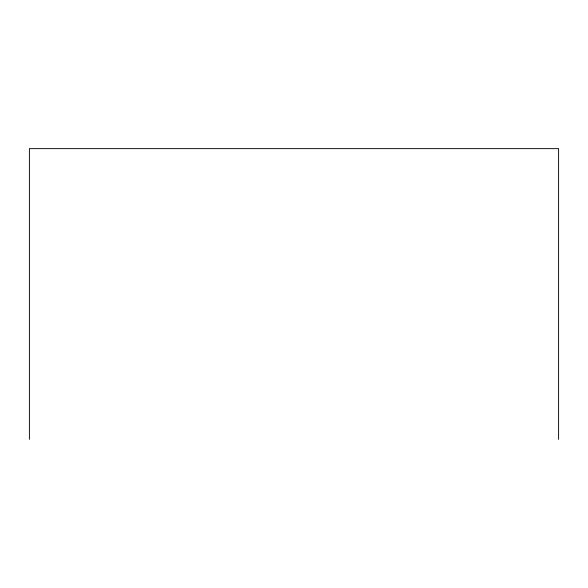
<?xml version="1.0" encoding="UTF-8"?>
<svg xmlns="http://www.w3.org/2000/svg" width="588" height="588" viewBox="0 0 588 588"><rect width="100%" height="100%" fill="white"/><g stroke="black" fill="none" stroke-linecap="round" stroke-linejoin="round"><path stroke-width="0.88" d="M558.6 439.361L558.6 148.639L29.4 148.639L29.4 439.361"/></g></svg>
